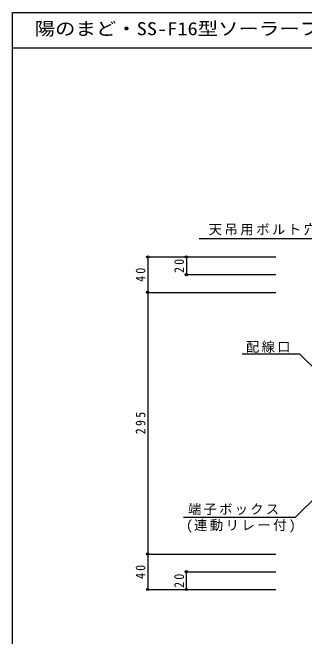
# Model space of a CAD drawing. Units: millimetres, scale not verified. Extents: x -1999 to 2121, y -738 to 667.
# Drawn here: x 101 to 430, y -37 to 667 of the extents above; entities that cross this region are included whole.
import ezdxf
from ezdxf.enums import TextEntityAlignment as Align

# ---------------------------------------------------------------- set-up
doc = ezdxf.new("R2010")
doc.units = ezdxf.units.MM
doc.header["$LTSCALE"] = 5
doc.header["$PDMODE"] = 32
doc.header["$PDSIZE"] = 2.5
doc.layers.add('0-0', color=7, linetype='Continuous')
doc.layers.add('F-0', color=2, linetype='Continuous')
doc.styles.add('ＭＳ ゴシック', font='')
doc.styles.get('ＭＳ ゴシック').set_extended_font_data('MS Gothic')

msp = doc.modelspace()

# ---------------------------------------------------------------- linework, layer by layer
at = {"layer": '0-0', "color": 4}
for p, q in [((485.611, 411.687), (311.042, 411.687)), ((252.957, 391.358), (252.957, 351.358)), ((252.957, 391.358), (397.203, 391.358)), ((296.499, 391.358), (296.499, 371.358)), ((296.499, 391.358), (397.203, 391.358)), ((296.499, 371.358), (397.203, 371.358)), ((252.957, 351.358), (397.203, 351.358)), ((252.957, 351.358), (252.957, 56.358)), ((424.477, 281.821), (359.452, 281.821)), ((465.94, 240.358), (424.477, 281.821)), ((457.169, 135.419), (419.283, 97.534)), ((419.283, 97.534), (293.253, 97.534)), ((252.957, 56.358), (397.203, 56.358)), ((252.957, 56.358), (252.957, 16.358)), ((296.499, 16.358), (296.499, 36.358)), ((296.499, 36.358), (397.203, 36.358)), ((252.957, 16.358), (397.203, 16.358)), ((296.499, 16.358), (397.203, 16.358))]:
    msp.add_line(p, q, dxfattribs=at)
at = {"layer": '0-0', "color": 5}
for p in [(252.957, 391.358), (296.499, 391.358), (296.499, 371.358), (252.957, 351.358), (252.957, 56.358), (296.499, 36.358), (252.957, 16.358), (296.499, 16.358)]:
    msp.add_point(p, dxfattribs=at)
at = {"layer": 'F-0', "color": 5}
msp.add_line((100.519, 626.911), (2120.519, 626.911), dxfattribs=at)
msp.add_lwpolyline([(100.519, -738.089), (100.519, 666.911), (2120.519, 666.911)], dxfattribs=at)

# ---------------------------------------------------------------- texts
at = {"layer": '0-0', "char_height": 11, "attachment_point": 7, "style": 'ＭＳ ゴシック'}
for s, insert in [('\\T1.19;天吊用ボルト穴φ10', (321.665, 413.863)), ('\\T1.17;配線口', (363.749, 283.213)), ('\\T1.17;端子ボックス', (298.324, 100.183)), ('\\T1.19;(連動リレー付)', (296.236, 80.497))]:
    msp.add_mtext(s, dxfattribs=dict(at, insert=insert))
at = {"layer": '0-0', "char_height": 11, "attachment_point": 7, "rotation": 90, "style": 'ＭＳ ゴシック'}
for s, insert in [('\\T1.36;\\W0.9;20', (293.999, 373.233)), ('\\T1.36;\\W0.9;40', (250.457, 363.233)), ('\\T1.38;\\W0.9;295', (250.457, 191.358)), ('\\T1.36;\\W0.9;40', (250.457, 28.233)), ('\\T1.36;\\W0.9;20', (293.999, 18.233))]:
    msp.add_mtext(s, dxfattribs=dict(at, insert=insert))
at = {"layer": 'F-0', "color": 7, "style": 'ＭＳ ゴシック', "width": 1.15}
msp.add_text('陽のまど・SS-F16型ソーラーファンボックス（Bカラー付)', height=14.66, dxfattribs=at).set_placement((125.519, 636.911), align=Align.BOTTOM_LEFT)

doc.saveas('drawing.dxf')
